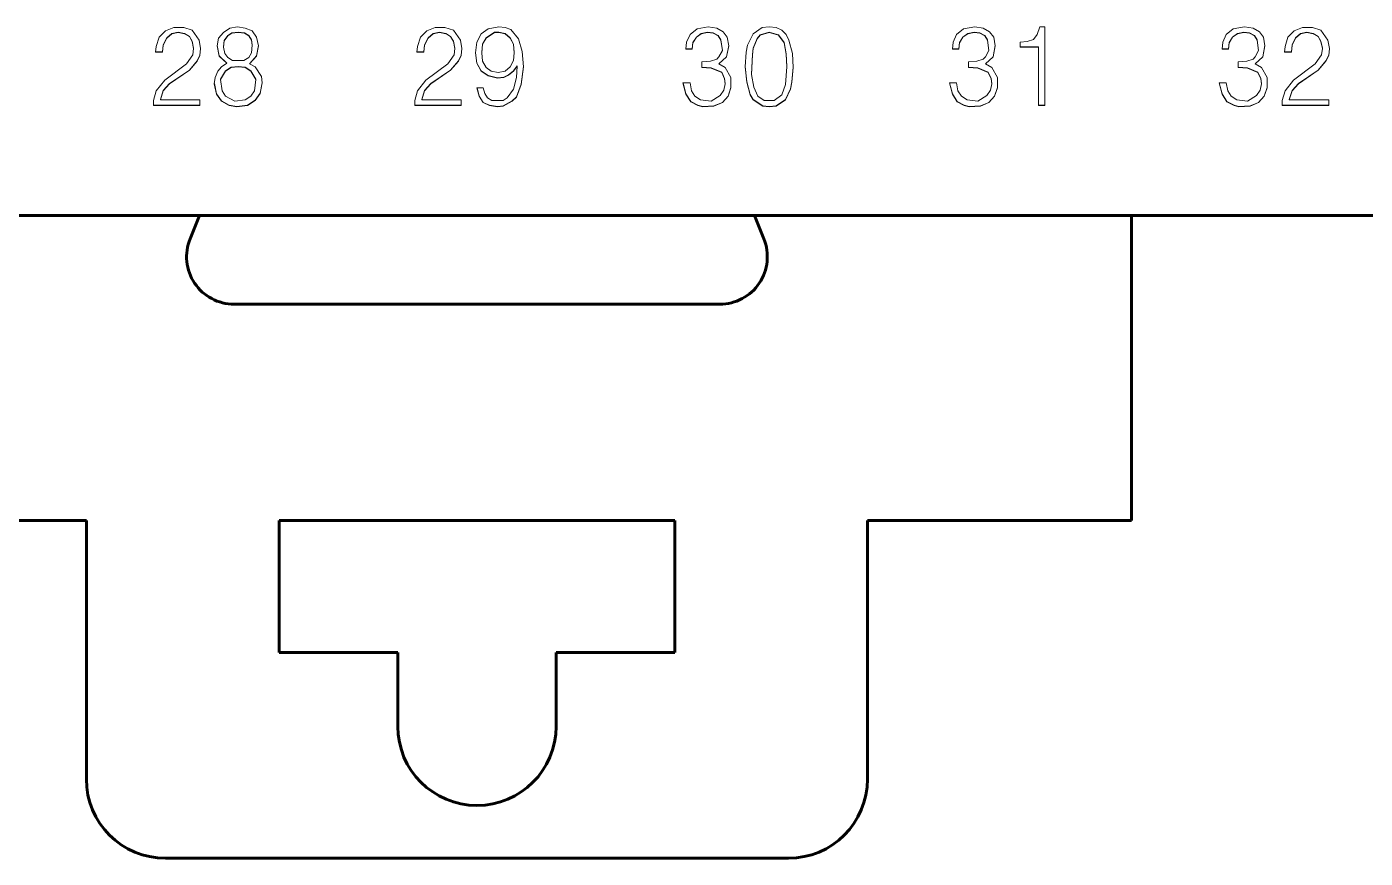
# Model space of a CAD drawing. Header units: millimetres. Extents: x 0 to 53000, y -591 to 24400.
# Drawn here: x 2838.14 to 2863.5, y 2847.97 to 2863.73 of the extents above; entities that cross this region are included whole.
import ezdxf
from ezdxf.enums import TextEntityAlignment as Align

# ---------------------------------------------------------------- set-up
doc = ezdxf.new("R2010")
doc.units = ezdxf.units.MM
doc.linetypes.add('K5LT_BASIC', pattern=[0])
doc.linetypes.add('K5LT_THIN', pattern=[0])
doc.layers.add('Основная', color=7, linetype='Continuous', lineweight=30)
doc.styles.add('текст', font='isocpeui.ttf')

# ---------------------------------------------------------------- blocks, each defined once
blk = doc.blocks.new('Программируемое реле ПР102')
at = {"layer": 'Основная', "linetype": 'K5LT_THIN', "lineweight": 18}
for p, q in [((52.758, -41.284), (52.598, -41.35)), ((52.944, -41.284), (52.758, -41.284)), ((53.104, -41.337), (52.944, -41.284)), ((53.818, -41.297), (53.698, -41.377)), ((53.964, -41.27), (53.818, -41.297)), ((54.111, -41.297), (53.964, -41.27)), ((54.244, -41.35), (54.111, -41.297)), ((57.708, -41.284), (57.548, -41.35)), ((57.894, -41.284), (57.708, -41.284)), ((58.054, -41.337), (57.894, -41.284)), ((58.714, -41.31), (58.581, -41.404)), ((58.914, -41.27), (58.714, -41.31)), ((59.034, -41.284), (58.914, -41.27)), ((59.141, -41.324), (59.034, -41.284)), ((59.288, -41.497), (59.141, -41.324)), ((62.671, -41.31), (62.538, -41.417)), ((62.884, -41.27), (62.671, -41.31)), ((63.044, -41.297), (62.884, -41.27)), ((63.164, -41.364), (63.044, -41.297)), ((63.904, -41.284), (63.731, -41.404)), ((64.038, -41.27), (63.904, -41.284)), ((64.171, -41.284), (64.038, -41.27)), ((64.278, -41.337), (64.171, -41.284)), ((67.721, -41.31), (67.588, -41.417)), ((67.934, -41.27), (67.721, -41.31)), ((68.094, -41.297), (67.934, -41.27)), ((68.214, -41.364), (68.094, -41.297)), ((69.168, -41.27), (69.114, -41.417)), ((69.261, -41.27), (69.168, -41.27)), ((69.261, -42.762), (69.261, -41.27)), ((72.831, -41.31), (72.698, -41.417)), ((73.044, -41.27), (72.831, -41.31)), ((73.204, -41.297), (73.044, -41.27)), ((73.324, -41.364), (73.204, -41.297)), ((74.144, -41.284), (73.984, -41.35)), ((74.331, -41.284), (74.144, -41.284)), ((74.491, -41.337), (74.331, -41.284)), ((52.478, -41.47), (52.424, -41.643)), ((52.598, -41.35), (52.478, -41.47)), ((52.558, -41.611), (52.624, -41.478)), ((52.558, -41.617), (52.624, -41.484)), ((52.624, -41.478), (52.718, -41.398)), ((52.624, -41.484), (52.718, -41.404)), ((52.624, -41.478), (52.624, -41.484)), ((52.718, -41.398), (52.838, -41.372)), ((52.718, -41.404), (52.838, -41.377)), ((52.718, -41.398), (52.718, -41.404)), ((52.838, -41.372), (52.838, -41.377)), ((52.838, -41.372), (52.958, -41.398)), ((52.838, -41.377), (52.958, -41.404)), ((52.958, -41.398), (52.958, -41.404)), ((52.958, -41.398), (53.051, -41.452)), ((52.958, -41.404), (53.051, -41.457)), ((53.051, -41.452), (53.051, -41.457)), ((53.051, -41.452), (53.104, -41.545)), ((53.051, -41.457), (53.104, -41.55)), ((53.238, -41.523), (53.104, -41.337)), ((53.104, -41.545), (53.131, -41.678)), ((53.104, -41.545), (53.104, -41.55)), ((53.104, -41.55), (53.131, -41.683)), ((53.264, -41.683), (53.238, -41.523)), ((53.604, -41.484), (53.578, -41.63)), ((53.698, -41.377), (53.604, -41.484)), ((53.711, -41.532), (53.698, -41.651)), ((53.711, -41.537), (53.698, -41.657)), ((53.778, -41.438), (53.711, -41.532)), ((53.778, -41.444), (53.711, -41.537)), ((53.711, -41.532), (53.711, -41.537)), ((53.858, -41.385), (53.778, -41.438)), ((53.858, -41.39), (53.778, -41.444)), ((53.778, -41.438), (53.778, -41.444)), ((53.978, -41.372), (53.858, -41.385)), ((53.978, -41.377), (53.858, -41.39)), ((53.858, -41.385), (53.858, -41.39)), ((54.098, -41.385), (53.978, -41.372)), ((53.978, -41.372), (53.978, -41.377)), ((54.098, -41.39), (53.978, -41.377)), ((54.098, -41.385), (54.098, -41.39)), ((54.178, -41.438), (54.098, -41.385)), ((54.178, -41.444), (54.098, -41.39)), ((54.178, -41.438), (54.178, -41.444)), ((54.231, -41.518), (54.178, -41.438)), ((54.231, -41.523), (54.178, -41.444)), ((54.244, -41.611), (54.231, -41.518)), ((54.231, -41.518), (54.231, -41.523)), ((54.244, -41.617), (54.231, -41.523)), ((54.324, -41.47), (54.244, -41.35)), ((54.364, -41.63), (54.324, -41.47)), ((57.428, -41.47), (57.374, -41.643)), ((57.548, -41.35), (57.428, -41.47)), ((57.508, -41.611), (57.574, -41.478)), ((57.508, -41.617), (57.574, -41.484)), ((57.574, -41.478), (57.668, -41.398)), ((57.574, -41.484), (57.668, -41.404)), ((57.574, -41.478), (57.574, -41.484)), ((57.668, -41.398), (57.788, -41.372)), ((57.668, -41.404), (57.788, -41.377)), ((57.668, -41.398), (57.668, -41.404)), ((57.788, -41.372), (57.908, -41.398)), ((57.788, -41.372), (57.788, -41.377)), ((57.788, -41.377), (57.908, -41.404)), ((57.908, -41.398), (58.001, -41.452)), ((57.908, -41.398), (57.908, -41.404)), ((57.908, -41.404), (58.001, -41.457)), ((58.001, -41.452), (58.001, -41.457)), ((58.001, -41.452), (58.054, -41.545)), ((58.001, -41.457), (58.054, -41.55)), ((58.188, -41.523), (58.054, -41.337)), ((58.054, -41.545), (58.054, -41.55)), ((58.054, -41.545), (58.081, -41.678)), ((58.054, -41.55), (58.081, -41.683)), ((58.214, -41.683), (58.188, -41.523)), ((58.501, -41.563), (58.474, -41.763)), ((58.581, -41.404), (58.501, -41.563)), ((58.674, -41.478), (58.608, -41.598)), ((58.674, -41.484), (58.608, -41.603)), ((58.834, -41.372), (58.674, -41.478)), ((58.834, -41.377), (58.674, -41.484)), ((58.674, -41.478), (58.674, -41.484)), ((58.834, -41.372), (58.834, -41.377)), ((58.914, -41.372), (58.834, -41.372)), ((58.914, -41.377), (58.834, -41.377)), ((58.914, -41.372), (58.914, -41.377)), ((59.034, -41.398), (58.914, -41.372)), ((59.034, -41.404), (58.914, -41.377)), ((59.034, -41.398), (59.034, -41.404)), ((59.128, -41.478), (59.034, -41.398)), ((59.128, -41.484), (59.034, -41.404)), ((59.194, -41.598), (59.128, -41.478)), ((59.128, -41.478), (59.128, -41.484)), ((59.194, -41.603), (59.128, -41.484)), ((59.354, -41.737), (59.288, -41.497)), ((62.471, -41.563), (62.458, -41.697)), ((62.538, -41.417), (62.471, -41.563)), ((62.578, -41.691), (62.591, -41.571)), ((62.578, -41.697), (62.591, -41.577)), ((62.591, -41.571), (62.658, -41.465)), ((62.591, -41.577), (62.658, -41.47)), ((62.591, -41.571), (62.591, -41.577)), ((62.658, -41.465), (62.751, -41.398)), ((62.658, -41.47), (62.751, -41.404)), ((62.658, -41.465), (62.658, -41.47)), ((62.751, -41.398), (62.871, -41.372)), ((62.751, -41.404), (62.871, -41.377)), ((62.751, -41.398), (62.751, -41.404)), ((62.871, -41.372), (62.871, -41.377)), ((62.871, -41.372), (62.978, -41.385)), ((62.871, -41.377), (62.978, -41.39)), ((62.978, -41.385), (63.071, -41.438)), ((62.978, -41.385), (62.978, -41.39)), ((62.978, -41.39), (63.071, -41.444)), ((63.071, -41.438), (63.071, -41.444)), ((63.071, -41.438), (63.124, -41.518)), ((63.071, -41.444), (63.124, -41.523)), ((63.124, -41.518), (63.151, -41.718)), ((63.124, -41.518), (63.124, -41.523)), ((63.124, -41.523), (63.151, -41.723)), ((63.244, -41.47), (63.164, -41.364)), ((63.271, -41.63), (63.244, -41.47)), ((63.731, -41.404), (63.624, -41.617)), ((63.811, -41.492), (63.731, -41.678)), ((63.811, -41.497), (63.731, -41.683)), ((63.864, -41.425), (63.811, -41.492)), ((63.864, -41.43), (63.811, -41.497)), ((63.811, -41.492), (63.811, -41.497)), ((64.038, -41.372), (63.864, -41.425)), ((64.038, -41.377), (63.864, -41.43)), ((63.864, -41.425), (63.864, -41.43)), ((64.038, -41.372), (64.038, -41.377)), ((64.211, -41.425), (64.038, -41.372)), ((64.211, -41.43), (64.038, -41.377)), ((64.211, -41.425), (64.211, -41.43)), ((64.318, -41.571), (64.211, -41.425)), ((64.318, -41.577), (64.211, -41.43)), ((64.358, -41.417), (64.278, -41.337)), ((64.318, -41.571), (64.318, -41.577)), ((64.358, -41.785), (64.318, -41.571)), ((64.358, -41.79), (64.318, -41.577)), ((64.411, -41.523), (64.358, -41.417)), ((64.478, -41.776), (64.411, -41.523)), ((67.521, -41.563), (67.508, -41.697)), ((67.588, -41.417), (67.521, -41.563)), ((67.628, -41.691), (67.641, -41.571)), ((67.628, -41.697), (67.641, -41.577)), ((67.641, -41.571), (67.708, -41.465)), ((67.641, -41.577), (67.708, -41.47)), ((67.641, -41.571), (67.641, -41.577)), ((67.708, -41.465), (67.801, -41.398)), ((67.708, -41.47), (67.801, -41.404)), ((67.708, -41.465), (67.708, -41.47)), ((67.801, -41.398), (67.921, -41.372)), ((67.801, -41.404), (67.921, -41.377)), ((67.801, -41.398), (67.801, -41.404)), ((67.921, -41.372), (68.028, -41.385)), ((67.921, -41.372), (67.921, -41.377)), ((67.921, -41.377), (68.028, -41.39)), ((68.028, -41.385), (68.121, -41.438)), ((68.028, -41.385), (68.028, -41.39)), ((68.028, -41.39), (68.121, -41.444)), ((68.121, -41.438), (68.121, -41.444)), ((68.121, -41.438), (68.174, -41.518)), ((68.121, -41.444), (68.174, -41.523)), ((68.174, -41.518), (68.174, -41.523)), ((68.174, -41.518), (68.201, -41.718)), ((68.174, -41.523), (68.201, -41.723)), ((68.294, -41.47), (68.214, -41.364)), ((68.321, -41.63), (68.294, -41.47)), ((68.928, -41.55), (68.794, -41.563)), ((68.794, -41.563), (68.794, -41.657)), ((69.048, -41.51), (68.928, -41.55)), ((69.114, -41.417), (69.048, -41.51)), ((72.631, -41.563), (72.618, -41.697)), ((72.698, -41.417), (72.631, -41.563)), ((72.738, -41.691), (72.751, -41.571)), ((72.738, -41.697), (72.751, -41.577)), ((72.751, -41.571), (72.818, -41.465)), ((72.751, -41.577), (72.818, -41.47)), ((72.751, -41.571), (72.751, -41.577)), ((72.818, -41.465), (72.911, -41.398)), ((72.818, -41.47), (72.911, -41.404)), ((72.818, -41.465), (72.818, -41.47)), ((72.911, -41.398), (73.031, -41.372)), ((72.911, -41.404), (73.031, -41.377)), ((72.911, -41.398), (72.911, -41.404)), ((73.031, -41.372), (73.031, -41.377)), ((73.031, -41.372), (73.138, -41.385)), ((73.031, -41.377), (73.138, -41.39)), ((73.138, -41.385), (73.138, -41.39)), ((73.138, -41.385), (73.231, -41.438)), ((73.138, -41.39), (73.231, -41.444)), ((73.231, -41.438), (73.284, -41.518)), ((73.231, -41.438), (73.231, -41.444)), ((73.231, -41.444), (73.284, -41.523)), ((73.284, -41.518), (73.284, -41.523)), ((73.284, -41.518), (73.311, -41.718)), ((73.284, -41.523), (73.311, -41.723)), ((73.404, -41.47), (73.324, -41.364)), ((73.431, -41.63), (73.404, -41.47)), ((73.864, -41.47), (73.811, -41.643)), ((73.984, -41.35), (73.864, -41.47)), ((73.944, -41.611), (74.011, -41.478)), ((73.944, -41.617), (74.011, -41.484)), ((74.011, -41.478), (74.104, -41.398)), ((74.011, -41.484), (74.104, -41.404)), ((74.011, -41.478), (74.011, -41.484)), ((74.104, -41.398), (74.224, -41.372)), ((74.104, -41.404), (74.224, -41.377)), ((74.104, -41.398), (74.104, -41.404)), ((74.224, -41.372), (74.224, -41.377)), ((74.224, -41.372), (74.344, -41.398)), ((74.224, -41.377), (74.344, -41.404)), ((74.344, -41.398), (74.438, -41.452)), ((74.344, -41.398), (74.344, -41.404)), ((74.344, -41.404), (74.438, -41.457)), ((74.438, -41.452), (74.438, -41.457)), ((74.438, -41.452), (74.491, -41.545)), ((74.438, -41.457), (74.491, -41.55)), ((74.624, -41.523), (74.491, -41.337)), ((74.491, -41.545), (74.491, -41.55)), ((74.491, -41.545), (74.518, -41.678)), ((74.491, -41.55), (74.518, -41.683)), ((74.651, -41.683), (74.624, -41.523)), ((52.424, -41.643), (52.411, -41.75)), ((52.411, -41.75), (52.544, -41.75)), ((52.412, -41.745), (52.544, -41.745)), ((52.544, -41.745), (52.558, -41.611)), ((52.544, -41.75), (52.558, -41.617)), ((52.544, -41.745), (52.544, -41.75)), ((52.558, -41.611), (52.558, -41.617)), ((53.118, -41.803), (52.998, -41.976)), ((53.131, -41.683), (53.118, -41.803)), ((53.131, -41.678), (53.131, -41.683)), ((53.198, -41.918), (53.251, -41.811)), ((53.198, -41.923), (53.251, -41.816)), ((53.251, -41.811), (53.264, -41.681)), ((53.251, -41.816), (53.264, -41.683)), ((53.251, -41.811), (53.251, -41.816)), ((53.578, -41.627), (53.618, -41.824)), ((53.578, -41.63), (53.618, -41.83)), ((53.618, -41.824), (53.618, -41.83)), ((53.618, -41.824), (53.764, -41.958)), ((53.618, -41.83), (53.764, -41.963)), ((53.698, -41.651), (53.698, -41.657)), ((53.698, -41.657), (53.724, -41.776)), ((53.724, -41.776), (53.778, -41.856)), ((54.178, -41.856), (54.231, -41.763)), ((54.191, -41.971), (54.324, -41.824)), ((54.191, -41.976), (54.324, -41.83)), ((54.231, -41.763), (54.244, -41.617)), ((54.244, -41.611), (54.244, -41.617)), ((54.324, -41.824), (54.364, -41.628)), ((54.324, -41.83), (54.364, -41.63)), ((54.324, -41.824), (54.324, -41.83)), ((57.374, -41.643), (57.361, -41.75)), ((57.361, -41.75), (57.494, -41.75)), ((57.362, -41.745), (57.494, -41.745)), ((57.494, -41.745), (57.508, -41.611)), ((57.494, -41.75), (57.508, -41.617)), ((57.494, -41.745), (57.494, -41.75)), ((57.508, -41.611), (57.508, -41.617)), ((58.068, -41.803), (57.948, -41.976)), ((58.081, -41.683), (58.068, -41.803)), ((58.081, -41.678), (58.081, -41.683)), ((58.148, -41.918), (58.201, -41.811)), ((58.148, -41.923), (58.201, -41.816)), ((58.201, -41.811), (58.214, -41.681)), ((58.201, -41.816), (58.214, -41.683)), ((58.201, -41.811), (58.201, -41.816)), ((58.474, -41.763), (58.501, -41.963)), ((58.475, -41.761), (58.501, -41.958)), ((58.608, -41.598), (58.594, -41.758)), ((58.608, -41.603), (58.594, -41.763)), ((58.594, -41.758), (58.594, -41.763)), ((58.594, -41.763), (58.608, -41.923)), ((58.608, -41.598), (58.608, -41.603)), ((59.208, -41.758), (59.194, -41.598)), ((59.194, -41.598), (59.194, -41.603)), ((59.208, -41.763), (59.194, -41.603)), ((59.194, -41.91), (59.208, -41.763)), ((59.208, -41.758), (59.208, -41.763)), ((59.381, -42.029), (59.354, -41.737)), ((62.458, -41.691), (62.578, -41.691)), ((62.458, -41.697), (62.578, -41.697)), ((62.578, -41.691), (62.578, -41.697)), ((63.084, -41.843), (63.044, -41.883)), ((63.151, -41.723), (63.084, -41.843)), ((63.084, -41.971), (63.231, -41.838)), ((63.084, -41.976), (63.231, -41.843)), ((63.151, -41.718), (63.151, -41.723)), ((63.231, -41.838), (63.271, -41.627)), ((63.231, -41.843), (63.271, -41.63)), ((63.231, -41.838), (63.231, -41.843)), ((63.598, -41.75), (63.584, -42.029)), ((63.624, -41.617), (63.598, -41.75)), ((63.718, -41.798), (63.704, -42.171)), ((63.718, -41.803), (63.704, -42.176)), ((63.731, -41.678), (63.718, -41.798)), ((63.731, -41.683), (63.718, -41.803)), ((63.718, -41.798), (63.718, -41.803)), ((63.731, -41.678), (63.731, -41.683)), ((64.371, -42.024), (64.358, -41.785)), ((64.358, -41.785), (64.358, -41.79)), ((64.371, -42.029), (64.358, -41.79)), ((64.491, -42.043), (64.478, -41.776)), ((67.508, -41.691), (67.628, -41.691)), ((67.508, -41.697), (67.628, -41.697)), ((67.628, -41.691), (67.628, -41.697)), ((68.134, -41.843), (68.094, -41.883)), ((68.201, -41.723), (68.134, -41.843)), ((68.134, -41.971), (68.281, -41.838)), ((68.134, -41.976), (68.281, -41.843)), ((68.201, -41.718), (68.201, -41.723)), ((68.281, -41.838), (68.321, -41.627)), ((68.281, -41.843), (68.321, -41.63)), ((68.281, -41.838), (68.281, -41.843)), ((68.794, -41.651), (69.141, -41.651)), ((68.794, -41.657), (69.141, -41.657)), ((69.141, -41.651), (69.141, -41.657)), ((69.141, -41.657), (69.141, -42.762)), ((72.618, -41.691), (72.738, -41.691)), ((72.618, -41.697), (72.738, -41.697)), ((72.738, -41.691), (72.738, -41.697)), ((73.244, -41.843), (73.204, -41.883)), ((73.311, -41.723), (73.244, -41.843)), ((73.244, -41.971), (73.391, -41.838)), ((73.244, -41.976), (73.391, -41.843)), ((73.311, -41.718), (73.311, -41.723)), ((73.391, -41.838), (73.431, -41.627)), ((73.391, -41.843), (73.431, -41.63)), ((73.391, -41.838), (73.391, -41.843)), ((73.811, -41.643), (73.798, -41.75)), ((73.798, -41.745), (73.931, -41.745)), ((73.798, -41.75), (73.931, -41.75)), ((73.931, -41.745), (73.944, -41.611)), ((73.931, -41.75), (73.944, -41.617)), ((73.931, -41.745), (73.931, -41.75)), ((73.944, -41.611), (73.944, -41.617)), ((74.504, -41.803), (74.384, -41.976)), ((74.518, -41.683), (74.504, -41.803)), ((74.518, -41.678), (74.518, -41.683)), ((74.584, -41.918), (74.638, -41.811)), ((74.584, -41.923), (74.638, -41.816)), ((74.638, -41.811), (74.651, -41.681)), ((74.638, -41.816), (74.651, -41.683)), ((74.638, -41.811), (74.638, -41.816)), ((52.998, -41.976), (52.584, -42.282)), ((52.678, -42.344), (53.051, -42.091)), ((52.678, -42.349), (53.051, -42.096)), ((53.051, -42.091), (53.198, -41.918)), ((53.051, -42.096), (53.198, -41.923)), ((53.051, -42.091), (53.051, -42.096)), ((53.198, -41.918), (53.198, -41.923)), ((53.658, -42.029), (53.591, -42.109)), ((53.764, -41.963), (53.658, -42.029)), ((53.844, -42.038), (53.738, -42.104)), ((53.844, -42.043), (53.738, -42.109)), ((53.764, -41.958), (53.764, -41.963)), ((53.778, -41.856), (53.871, -41.91)), ((53.978, -42.024), (53.844, -42.038)), ((53.978, -42.029), (53.844, -42.043)), ((53.844, -42.038), (53.844, -42.043)), ((53.871, -41.91), (54.084, -41.91)), ((54.111, -42.038), (53.978, -42.024)), ((53.978, -42.024), (53.978, -42.029)), ((54.111, -42.043), (53.978, -42.029)), ((54.084, -41.91), (54.178, -41.856)), ((54.218, -42.104), (54.111, -42.038)), ((54.111, -42.038), (54.111, -42.043)), ((54.218, -42.109), (54.111, -42.043)), ((54.191, -41.971), (54.191, -41.976)), ((54.298, -42.029), (54.191, -41.976)), ((54.418, -42.216), (54.298, -42.029)), ((57.948, -41.976), (57.534, -42.282)), ((57.628, -42.344), (58.001, -42.091)), ((57.628, -42.349), (58.001, -42.096)), ((58.001, -42.091), (58.148, -41.918)), ((58.001, -42.096), (58.148, -41.923)), ((58.001, -42.091), (58.001, -42.096)), ((58.148, -41.918), (58.148, -41.923)), ((58.501, -41.958), (58.581, -42.104)), ((58.501, -41.958), (58.501, -41.963)), ((58.501, -41.963), (58.581, -42.109)), ((58.608, -41.923), (58.674, -42.043)), ((58.674, -42.043), (58.768, -42.109)), ((59.034, -42.109), (59.128, -42.029)), ((59.128, -42.029), (59.194, -41.91)), ((59.194, -42.104), (59.261, -42.011)), ((59.194, -42.109), (59.261, -42.016)), ((59.261, -42.016), (59.248, -42.229)), ((59.261, -42.011), (59.261, -42.016)), ((59.341, -42.357), (59.381, -42.026)), ((59.341, -42.362), (59.381, -42.029)), ((62.924, -41.923), (62.764, -41.936)), ((62.764, -41.936), (62.764, -42.043)), ((62.764, -42.038), (62.938, -42.051)), ((62.764, -42.043), (62.938, -42.056)), ((63.044, -41.883), (62.924, -41.923)), ((62.938, -42.051), (62.938, -42.056)), ((62.938, -42.051), (63.138, -42.131)), ((62.938, -42.056), (63.138, -42.136)), ((63.084, -41.971), (63.084, -41.976)), ((63.204, -42.043), (63.084, -41.976)), ((63.311, -42.229), (63.204, -42.043)), ((63.584, -42.029), (63.611, -42.322)), ((63.585, -42.026), (63.611, -42.317)), ((64.344, -42.362), (64.371, -42.029)), ((64.371, -42.024), (64.371, -42.029)), ((64.464, -42.317), (64.491, -42.039)), ((64.464, -42.322), (64.491, -42.043)), ((67.974, -41.923), (67.814, -41.936)), ((67.814, -41.936), (67.814, -42.043)), ((67.814, -42.038), (67.988, -42.051)), ((67.814, -42.043), (67.988, -42.056)), ((68.094, -41.883), (67.974, -41.923)), ((67.988, -42.051), (68.188, -42.131)), ((67.988, -42.051), (67.988, -42.056)), ((67.988, -42.056), (68.188, -42.136)), ((68.134, -41.971), (68.134, -41.976)), ((68.254, -42.043), (68.134, -41.976)), ((68.361, -42.229), (68.254, -42.043)), ((73.084, -41.923), (72.924, -41.936)), ((72.924, -41.936), (72.924, -42.043)), ((72.924, -42.038), (73.098, -42.051)), ((72.924, -42.043), (73.098, -42.056)), ((73.204, -41.883), (73.084, -41.923)), ((73.098, -42.051), (73.098, -42.056)), ((73.098, -42.051), (73.298, -42.131)), ((73.098, -42.056), (73.298, -42.136)), ((73.244, -41.971), (73.244, -41.976)), ((73.364, -42.043), (73.244, -41.976)), ((73.471, -42.229), (73.364, -42.043)), ((74.384, -41.976), (73.971, -42.282)), ((74.064, -42.344), (74.438, -42.091)), ((74.064, -42.349), (74.438, -42.096)), ((74.438, -42.091), (74.584, -41.918)), ((74.438, -42.096), (74.584, -41.923)), ((74.438, -42.091), (74.438, -42.096)), ((74.584, -41.918), (74.584, -41.923)), ((52.584, -42.282), (52.424, -42.482)), ((52.558, -42.477), (52.678, -42.344)), ((52.558, -42.482), (52.678, -42.349)), ((52.678, -42.344), (52.678, -42.349)), ((53.538, -42.229), (53.524, -42.349)), ((53.524, -42.349), (53.564, -42.549)), ((53.525, -42.346), (53.564, -42.544)), ((53.591, -42.109), (53.538, -42.229)), ((53.738, -42.104), (53.644, -42.264)), ((53.738, -42.109), (53.644, -42.269)), ((53.644, -42.264), (53.644, -42.269)), ((53.644, -42.269), (53.671, -42.482)), ((53.738, -42.104), (53.738, -42.109)), ((54.311, -42.264), (54.218, -42.104)), ((54.218, -42.104), (54.218, -42.109)), ((54.311, -42.269), (54.218, -42.109)), ((54.284, -42.482), (54.311, -42.269)), ((54.311, -42.264), (54.311, -42.269)), ((54.391, -42.53), (54.431, -42.332)), ((54.391, -42.535), (54.431, -42.336)), ((54.431, -42.336), (54.418, -42.216)), ((57.534, -42.282), (57.374, -42.482)), ((57.508, -42.477), (57.628, -42.344)), ((57.508, -42.482), (57.628, -42.349)), ((57.628, -42.344), (57.628, -42.349)), ((58.581, -42.104), (58.714, -42.197)), ((58.581, -42.104), (58.581, -42.109)), ((58.581, -42.109), (58.714, -42.203)), ((58.714, -42.197), (58.888, -42.237)), ((58.714, -42.197), (58.714, -42.203)), ((58.714, -42.203), (58.888, -42.242)), ((58.768, -42.109), (58.901, -42.136)), ((58.888, -42.237), (59.008, -42.224)), ((58.888, -42.242), (59.008, -42.229)), ((58.888, -42.237), (58.888, -42.242)), ((58.901, -42.136), (59.034, -42.109)), ((59.008, -42.224), (59.101, -42.184)), ((59.008, -42.229), (59.101, -42.189)), ((59.008, -42.224), (59.008, -42.229)), ((59.101, -42.184), (59.194, -42.104)), ((59.101, -42.189), (59.194, -42.109)), ((59.101, -42.184), (59.101, -42.189)), ((59.194, -42.104), (59.194, -42.109)), ((59.248, -42.229), (59.194, -42.456)), ((62.404, -42.336), (62.458, -42.549)), ((62.538, -42.336), (62.404, -42.336)), ((62.406, -42.336), (62.458, -42.544)), ((62.564, -42.482), (62.538, -42.336)), ((63.138, -42.131), (63.191, -42.251)), ((63.138, -42.131), (63.138, -42.136)), ((63.138, -42.136), (63.191, -42.256)), ((63.204, -42.349), (63.178, -42.469)), ((63.191, -42.251), (63.191, -42.256)), ((63.191, -42.251), (63.204, -42.344)), ((63.191, -42.256), (63.204, -42.349)), ((63.204, -42.344), (63.204, -42.349)), ((63.311, -42.429), (63.311, -42.229)), ((63.611, -42.317), (63.678, -42.557)), ((63.611, -42.317), (63.611, -42.322)), ((63.611, -42.322), (63.678, -42.562)), ((63.704, -42.171), (63.704, -42.176)), ((63.704, -42.176), (63.744, -42.416)), ((64.438, -42.45), (64.464, -42.317)), ((64.438, -42.456), (64.464, -42.322)), ((64.464, -42.317), (64.464, -42.322)), ((67.454, -42.336), (67.508, -42.549)), ((67.588, -42.336), (67.454, -42.336)), ((67.456, -42.336), (67.508, -42.544)), ((67.614, -42.482), (67.588, -42.336)), ((68.188, -42.131), (68.241, -42.251)), ((68.188, -42.131), (68.188, -42.136)), ((68.188, -42.136), (68.241, -42.256)), ((68.254, -42.349), (68.228, -42.469)), ((68.241, -42.251), (68.241, -42.256)), ((68.241, -42.251), (68.254, -42.344)), ((68.241, -42.256), (68.254, -42.349)), ((68.254, -42.344), (68.254, -42.349)), ((68.361, -42.429), (68.361, -42.229)), ((72.698, -42.336), (72.564, -42.336)), ((72.564, -42.336), (72.618, -42.549)), ((72.566, -42.336), (72.618, -42.544)), ((72.724, -42.482), (72.698, -42.336)), ((73.298, -42.131), (73.351, -42.251)), ((73.298, -42.131), (73.298, -42.136)), ((73.298, -42.136), (73.351, -42.256)), ((73.364, -42.349), (73.338, -42.469)), ((73.351, -42.251), (73.364, -42.344)), ((73.351, -42.251), (73.351, -42.256)), ((73.351, -42.256), (73.364, -42.349)), ((73.364, -42.344), (73.364, -42.349)), ((73.471, -42.429), (73.471, -42.229)), ((73.971, -42.282), (73.811, -42.482)), ((73.944, -42.477), (74.064, -42.344)), ((73.944, -42.482), (74.064, -42.349)), ((74.064, -42.344), (74.064, -42.349)), ((52.424, -42.482), (52.371, -42.669)), ((52.504, -42.65), (52.558, -42.477)), ((52.504, -42.655), (52.558, -42.482)), ((52.558, -42.477), (52.558, -42.482)), ((53.564, -42.544), (53.564, -42.549)), ((53.564, -42.544), (53.658, -42.677)), ((53.564, -42.549), (53.658, -42.682)), ((53.671, -42.482), (53.738, -42.589)), ((53.738, -42.589), (53.911, -42.682)), ((54.111, -42.655), (54.218, -42.589)), ((54.218, -42.589), (54.284, -42.482)), ((54.298, -42.663), (54.391, -42.53)), ((54.298, -42.669), (54.391, -42.535)), ((54.391, -42.53), (54.391, -42.535)), ((57.374, -42.482), (57.321, -42.669)), ((57.454, -42.65), (57.508, -42.477)), ((57.454, -42.655), (57.508, -42.482)), ((57.508, -42.477), (57.508, -42.482)), ((58.621, -42.429), (58.501, -42.429)), ((58.501, -42.429), (58.541, -42.589)), ((58.502, -42.429), (58.541, -42.583)), ((58.541, -42.583), (58.621, -42.703)), ((58.541, -42.583), (58.541, -42.589)), ((58.541, -42.589), (58.621, -42.709)), ((58.648, -42.535), (58.621, -42.429)), ((58.701, -42.615), (58.648, -42.535)), ((59.194, -42.456), (59.074, -42.615)), ((59.168, -42.677), (59.248, -42.597)), ((59.168, -42.682), (59.248, -42.602)), ((59.248, -42.597), (59.341, -42.357)), ((59.248, -42.602), (59.341, -42.362)), ((59.248, -42.597), (59.248, -42.602)), ((59.341, -42.357), (59.341, -42.362)), ((62.458, -42.544), (62.458, -42.549)), ((62.458, -42.544), (62.551, -42.69)), ((62.458, -42.549), (62.551, -42.695)), ((62.631, -42.589), (62.564, -42.482)), ((62.738, -42.655), (62.631, -42.589)), ((63.111, -42.575), (62.938, -42.682)), ((63.178, -42.469), (63.111, -42.575)), ((63.151, -42.703), (63.258, -42.583)), ((63.151, -42.709), (63.258, -42.589)), ((63.258, -42.583), (63.311, -42.424)), ((63.258, -42.589), (63.311, -42.429)), ((63.258, -42.583), (63.258, -42.589)), ((63.678, -42.557), (63.731, -42.65)), ((63.678, -42.557), (63.678, -42.562)), ((63.678, -42.562), (63.731, -42.655)), ((63.744, -42.416), (63.824, -42.589)), ((63.824, -42.589), (63.944, -42.669)), ((64.131, -42.669), (64.278, -42.562)), ((64.278, -42.562), (64.344, -42.362)), ((64.344, -42.65), (64.438, -42.45)), ((64.344, -42.655), (64.438, -42.456)), ((64.438, -42.45), (64.438, -42.456)), ((67.508, -42.544), (67.508, -42.549)), ((67.508, -42.544), (67.601, -42.69)), ((67.508, -42.549), (67.601, -42.695)), ((67.681, -42.589), (67.614, -42.482)), ((67.788, -42.655), (67.681, -42.589)), ((68.161, -42.575), (67.988, -42.682)), ((68.228, -42.469), (68.161, -42.575)), ((68.201, -42.703), (68.308, -42.583)), ((68.201, -42.709), (68.308, -42.589)), ((68.308, -42.583), (68.361, -42.424)), ((68.308, -42.589), (68.361, -42.429)), ((68.308, -42.583), (68.308, -42.589)), ((72.618, -42.544), (72.618, -42.549)), ((72.618, -42.544), (72.711, -42.69)), ((72.618, -42.549), (72.711, -42.695)), ((72.791, -42.589), (72.724, -42.482)), ((72.898, -42.655), (72.791, -42.589)), ((73.271, -42.575), (73.098, -42.682)), ((73.338, -42.469), (73.271, -42.575)), ((73.311, -42.703), (73.418, -42.583)), ((73.311, -42.709), (73.418, -42.589)), ((73.418, -42.583), (73.471, -42.424)), ((73.418, -42.589), (73.471, -42.429)), ((73.418, -42.583), (73.418, -42.589)), ((73.811, -42.482), (73.758, -42.669)), ((73.891, -42.65), (73.944, -42.477)), ((73.891, -42.655), (73.944, -42.482)), ((73.944, -42.477), (73.944, -42.482)), ((52.371, -42.669), (52.371, -42.762)), ((52.371, -42.757), (53.251, -42.757)), ((52.371, -42.762), (53.251, -42.762)), ((52.504, -42.65), (52.504, -42.655)), ((53.251, -42.655), (52.504, -42.655)), ((53.251, -42.762), (53.251, -42.655)), ((53.658, -42.677), (53.658, -42.682)), ((53.658, -42.677), (53.804, -42.757)), ((53.658, -42.682), (53.804, -42.762)), ((53.804, -42.757), (53.804, -42.762)), ((53.804, -42.757), (53.951, -42.783)), ((53.804, -42.762), (53.951, -42.788)), ((53.911, -42.682), (54.111, -42.655)), ((53.951, -42.783), (54.151, -42.757)), ((53.951, -42.788), (54.151, -42.762)), ((53.951, -42.783), (53.951, -42.788)), ((54.151, -42.757), (54.298, -42.663)), ((54.151, -42.762), (54.298, -42.669)), ((54.151, -42.757), (54.151, -42.762)), ((54.298, -42.663), (54.298, -42.669)), ((57.321, -42.669), (57.321, -42.762)), ((57.321, -42.757), (58.201, -42.757)), ((57.321, -42.762), (58.201, -42.762)), ((57.454, -42.65), (57.454, -42.655)), ((58.201, -42.655), (57.454, -42.655)), ((58.201, -42.762), (58.201, -42.655)), ((58.621, -42.703), (58.621, -42.709)), ((58.621, -42.703), (58.741, -42.757)), ((58.621, -42.709), (58.741, -42.762)), ((58.781, -42.669), (58.701, -42.615)), ((58.741, -42.757), (58.888, -42.783)), ((58.741, -42.757), (58.741, -42.762)), ((58.741, -42.762), (58.888, -42.788)), ((58.994, -42.669), (58.781, -42.669)), ((58.888, -42.783), (58.994, -42.77)), ((58.888, -42.788), (58.994, -42.775)), ((58.888, -42.783), (58.888, -42.788)), ((59.074, -42.615), (58.994, -42.669)), ((58.994, -42.77), (59.168, -42.677)), ((58.994, -42.775), (59.168, -42.682)), ((58.994, -42.77), (58.994, -42.775)), ((59.168, -42.677), (59.168, -42.682)), ((62.551, -42.69), (62.551, -42.695)), ((62.551, -42.69), (62.684, -42.757)), ((62.551, -42.695), (62.684, -42.762)), ((62.684, -42.757), (62.778, -42.783)), ((62.684, -42.757), (62.684, -42.762)), ((62.684, -42.762), (62.778, -42.788)), ((62.938, -42.682), (62.738, -42.655)), ((62.778, -42.783), (62.991, -42.77)), ((62.778, -42.788), (62.991, -42.775)), ((62.778, -42.783), (62.778, -42.788)), ((62.991, -42.77), (63.151, -42.703)), ((62.991, -42.775), (63.151, -42.709)), ((62.991, -42.77), (62.991, -42.775)), ((63.151, -42.703), (63.151, -42.709)), ((63.731, -42.65), (63.731, -42.655)), ((63.731, -42.65), (63.918, -42.77)), ((63.731, -42.655), (63.918, -42.775)), ((63.918, -42.77), (64.038, -42.783)), ((63.918, -42.77), (63.918, -42.775)), ((63.918, -42.775), (64.038, -42.788)), ((63.944, -42.669), (64.131, -42.669)), ((64.038, -42.783), (64.171, -42.77)), ((64.038, -42.788), (64.171, -42.775)), ((64.038, -42.783), (64.038, -42.788)), ((64.171, -42.77), (64.344, -42.65)), ((64.171, -42.775), (64.344, -42.655)), ((64.171, -42.77), (64.171, -42.775)), ((64.344, -42.65), (64.344, -42.655)), ((67.601, -42.69), (67.601, -42.695)), ((67.601, -42.69), (67.734, -42.757)), ((67.601, -42.695), (67.734, -42.762)), ((67.734, -42.757), (67.734, -42.762)), ((67.734, -42.757), (67.828, -42.783)), ((67.734, -42.762), (67.828, -42.788)), ((67.988, -42.682), (67.788, -42.655)), ((67.828, -42.783), (68.041, -42.77)), ((67.828, -42.788), (68.041, -42.775)), ((67.828, -42.783), (67.828, -42.788)), ((68.041, -42.77), (68.201, -42.703)), ((68.041, -42.775), (68.201, -42.709)), ((68.041, -42.77), (68.041, -42.775)), ((68.201, -42.703), (68.201, -42.709)), ((69.141, -42.757), (69.261, -42.757)), ((69.141, -42.762), (69.261, -42.762)), ((72.711, -42.69), (72.844, -42.757)), ((72.711, -42.69), (72.711, -42.695)), ((72.711, -42.695), (72.844, -42.762)), ((72.844, -42.757), (72.844, -42.762)), ((72.844, -42.757), (72.938, -42.783)), ((72.844, -42.762), (72.938, -42.788)), ((73.098, -42.682), (72.898, -42.655)), ((72.938, -42.783), (73.151, -42.77)), ((72.938, -42.788), (73.151, -42.775)), ((72.938, -42.783), (72.938, -42.788)), ((73.151, -42.77), (73.311, -42.703)), ((73.151, -42.775), (73.311, -42.709)), ((73.151, -42.77), (73.151, -42.775)), ((73.311, -42.703), (73.311, -42.709)), ((73.758, -42.669), (73.758, -42.762)), ((73.758, -42.757), (74.638, -42.757)), ((73.758, -42.762), (74.638, -42.762)), ((73.891, -42.65), (73.891, -42.655)), ((74.638, -42.655), (73.891, -42.655)), ((74.638, -42.762), (74.638, -42.655))]:
    blk.add_line(p, q, dxfattribs=at)
at = {"layer": 'Основная', "linetype": 'K5LT_BASIC', "lineweight": 60}
for p, q in [((116.764, -44.85), (0.236, -44.85)), ((53.064, -45.289), (53.243, -44.85)), ((63.757, -44.85), (63.936, -45.289)), ((70.9, -44.85), (70.9, -50.629)), ((63.102, -46.529), (53.898, -46.529)), ((51.1, -50.629), (46.1, -50.629)), ((51.1, -55.529), (51.1, -50.629)), ((54.75, -53.129), (54.75, -50.629)), ((54.75, -50.629), (62.25, -50.629)), ((62.25, -53.129), (62.25, -50.629)), ((65.9, -55.529), (65.9, -50.629)), ((65.9, -50.629), (70.9, -50.629)), ((54.75, -53.129), (57, -53.129)), ((57, -54.529), (57, -53.129)), ((60, -53.129), (62.25, -53.129)), ((60, -54.529), (60, -53.129)), ((64.4, -57.029), (52.6, -57.029))]:
    blk.add_line(p, q, dxfattribs=at)
for centre, radius, start, end in [((53.898, -45.629), 0.9, 157.8283, 270), ((63.102, -45.629), 0.9, 270, 22.1717), ((58.5, -54.529), 1.5, 180, 0), ((52.6, -55.529), 1.5, 180, 270), ((64.4, -55.529), 1.5, 270, 0)]:
    blk.add_arc(centre, radius, start, end, dxfattribs=at)
at = {"layer": 'Основная', "style": 'текст'}
blk.add_attdef('№', text='', height=40, dxfattribs=at).set_placement((57, -88), align=Align.MIDDLE_CENTER)

msp = doc.modelspace()

# ---------------------------------------------------------------- block references
at = {"layer": 'Основная'}
msp.add_blockref('Программируемое реле ПР102', (2788.17049, 2905), dxfattribs=at)

doc.saveas('drawing.dxf')
